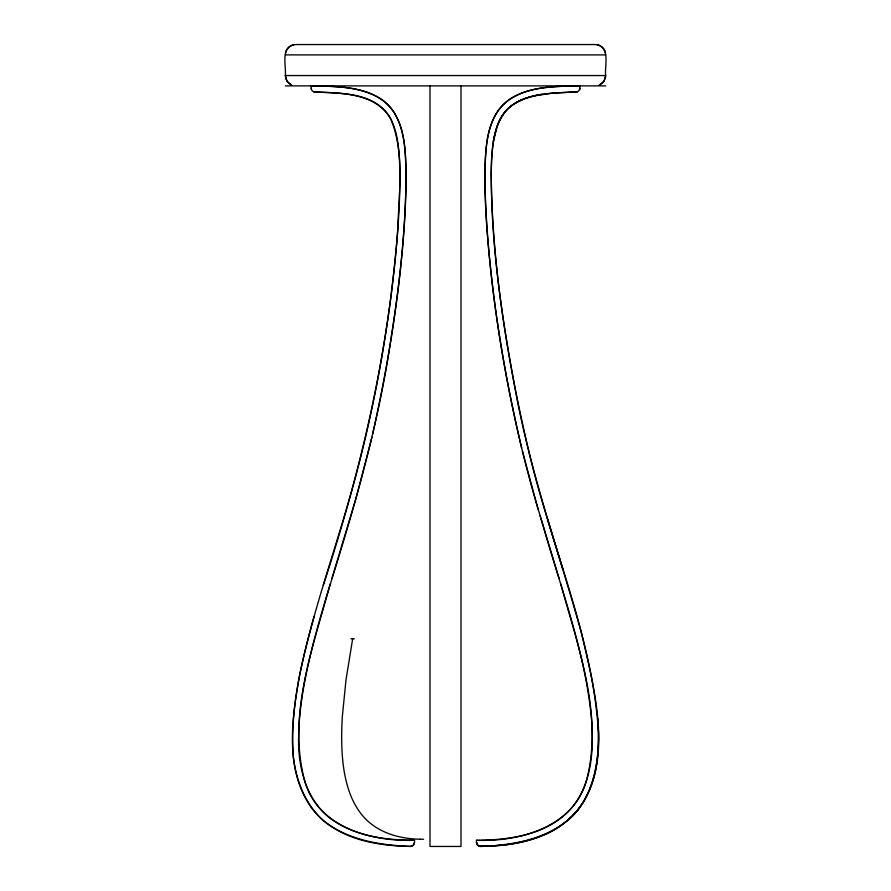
<?xml version="1.0" encoding="UTF-8"?>
<svg xmlns="http://www.w3.org/2000/svg" width="891" height="891" viewBox="0 0 891 891"><rect width="100%" height="100%" fill="white"/><g stroke="black" fill="none" stroke-linecap="round" stroke-linejoin="round"><path stroke-width="1.34" d="M330.26 583.839C313.064 647.557 286.557 716.097 305.145 782.476C319.19 827.951 372.048 841.75 414.493 840.28C415.017 842.775 413.903 845.96 411.107 846.383C380.346 846.049 347.2 840.859 323.01 820.288A78.274 78.274 0 0 1 311.082 807.324C284.541 769.056 291.825 718.859 299.443 675.913C314.077 604.911 340.139 536.961 358.193 466.839C372.716 411.286 383.186 354.718 390.704 297.806C396.328 252.398 401.061 206.656 399.524 160.848C398.533 145.656 397.275 129.563 389.189 116.22C373.195 91.595 339.282 93.444 313.743 91.806A4.132 4.132 0 0 1 311.438 89.49L311.159 85.881C334.214 86.338 359.04 86.048 379.566 98.088A48.548 48.548 0 0 1 383.921 101.14C405.828 119.182 405.472 150.367 406.096 176.24C404.982 262.968 391.439 349.183 372.739 433.728M414.493 842.318L413.268 845.258L410.305 846.45C379.611 845.113 347.635 840.124 323.01 820.288C305.335 803.96 296.213 781.129 293.451 757.573C289.62 709.615 301.526 662.291 314.122 616.416M525.79 98.177L533.609 95.961L552.387 93.121L577.257 91.806C554.826 93.343 529.287 91.94 510.387 106.441C494.594 119.517 492.656 141.858 491.476 160.848C489.794 238.576 501.522 315.971 515.733 392.185C530.836 473.722 558.813 551.963 581.088 631.641C595.734 693.855 623.009 790.941 552.453 830.969C530.034 842.63 504.083 846.595 479.102 846.149C476.752 845.303 476.139 842.496 476.507 840.28C519.587 841.95 573.336 827.238 586.478 780.627C603.73 714.649 577.914 647.033 560.74 583.839M352.658 638.78L346.009 679.9L342.367 716.13A249.692 176.563 90 0 0 341.676 734.44C341.587 754.376 343.002 774.736 349.974 793.58A73.953 52.291 -90 0 0 366.947 820.288C381.148 833.798 401.206 838.91 420.363 839.222M290.911 84.734L287.002 81.204L285.32 75.557C286.401 66.446 280.364 47.691 293.796 44.717M493.369 141.313L497.278 125.653M285.488 53.003C286.434 48.27 290.856 44.684 295.656 44.55L595.344 44.55C600.222 44.528 604.699 48.203 605.512 53.003M371.926 437.225L356.133 497.846L331.953 578.304M323.322 585.22C361.2 469.635 389.055 350.363 397.82 228.809C398.8 192.456 404.993 153.809 390.871 119.16C375.991 92.809 341.71 93.065 315.258 92.107L313.743 91.806M497.757 124.573C502.079 112.299 512.358 102.71 524.654 98.645M491.097 845.893C525.801 844.679 563.513 833.441 583.159 802.546C598.462 777.386 599.888 746.769 597.661 718.157M488.502 846.027L480.695 846.45A4.132 4.132 0 0 1 476.507 842.318L477.732 845.258L480.695 846.45C514.842 845.091 552.442 838.631 576.321 811.89C594.531 789.549 598.941 759.678 598.44 731.667C592.081 633.813 549.914 543.321 528.174 448.619C507.057 358.015 491.988 265.384 491.141 172.175C492.066 150.345 492.177 125.642 507.948 108.613C517.649 100.293 529.989 96.217 542.452 94.29M599.153 85.157L603.998 81.204L605.68 75.557C604.432 65.912 610.591 48.237 597.204 44.717M600.088 84.734C603.497 83.019 605.435 79.254 605.68 75.557L285.32 75.557L286.044 79.355L288.35 82.863L291.847 85.157M481.029 840.246C511.256 839.567 544.535 834.477 567.211 812.603C587.581 792.79 592.816 762.741 592.315 735.454A231.448 231.448 0 0 0 592.003 726.288A268.358 268.358 0 0 0 591.346 717.144C584.975 651.9 561.497 589.909 543.51 527.349L540.035 515.677M479.893 840.258L479.046 840.269M575.742 92.107A4.132 4.132 0 0 0 579.841 87.975L579.562 89.49L579.841 85.881C556.808 86.36 531.949 86.037 511.434 98.088A48.548 48.548 0 0 0 507.079 101.14C483.702 120.697 485.472 154.444 484.916 182.031C487.009 271.599 501.154 360.621 521.569 447.728M477.632 840.28L476.507 840.28M579.841 85.881C552.353 86.55 518.985 85.625 499.617 108.613A48.259 48.259 0 0 0 496.588 112.923C487.745 127.536 486.096 145.055 485.227 161.75C483.78 206.89 488.468 251.975 493.904 296.725C503.259 368.751 517.626 440.187 538.32 509.83M285.32 54.886L605.68 54.886M285.32 85.881L605.68 85.881M350.987 638.78L354.328 638.78M423.581 839.266L420.374 839.222M414.493 840.28C387.663 840.09 359.474 836.894 336.219 822.426C306.816 804.673 297.394 767.719 298.685 735.454A231.448 231.448 0 0 1 298.997 726.288A268.358 268.358 0 0 1 299.654 717.144C303.508 675.434 315.124 634.949 326.919 594.921C352.457 513.929 376.548 432.157 389.556 348.058C398.678 290.277 406.107 231.938 406.073 173.333C405.516 152.896 405.182 131.033 394.412 112.923A48.259 48.259 0 0 0 391.383 108.613C372.104 85.581 338.513 86.627 311.159 85.881M562.8 569.215L547.642 519.464M559.047 578.304L536.627 503.983L522.427 451.225M311.159 87.975L311.438 89.49M461.003 85.881L461.003 846.45L429.997 846.45L429.997 85.881M579.918 807.324A78.274 78.274 0 0 1 567.99 820.288"/></g></svg>
